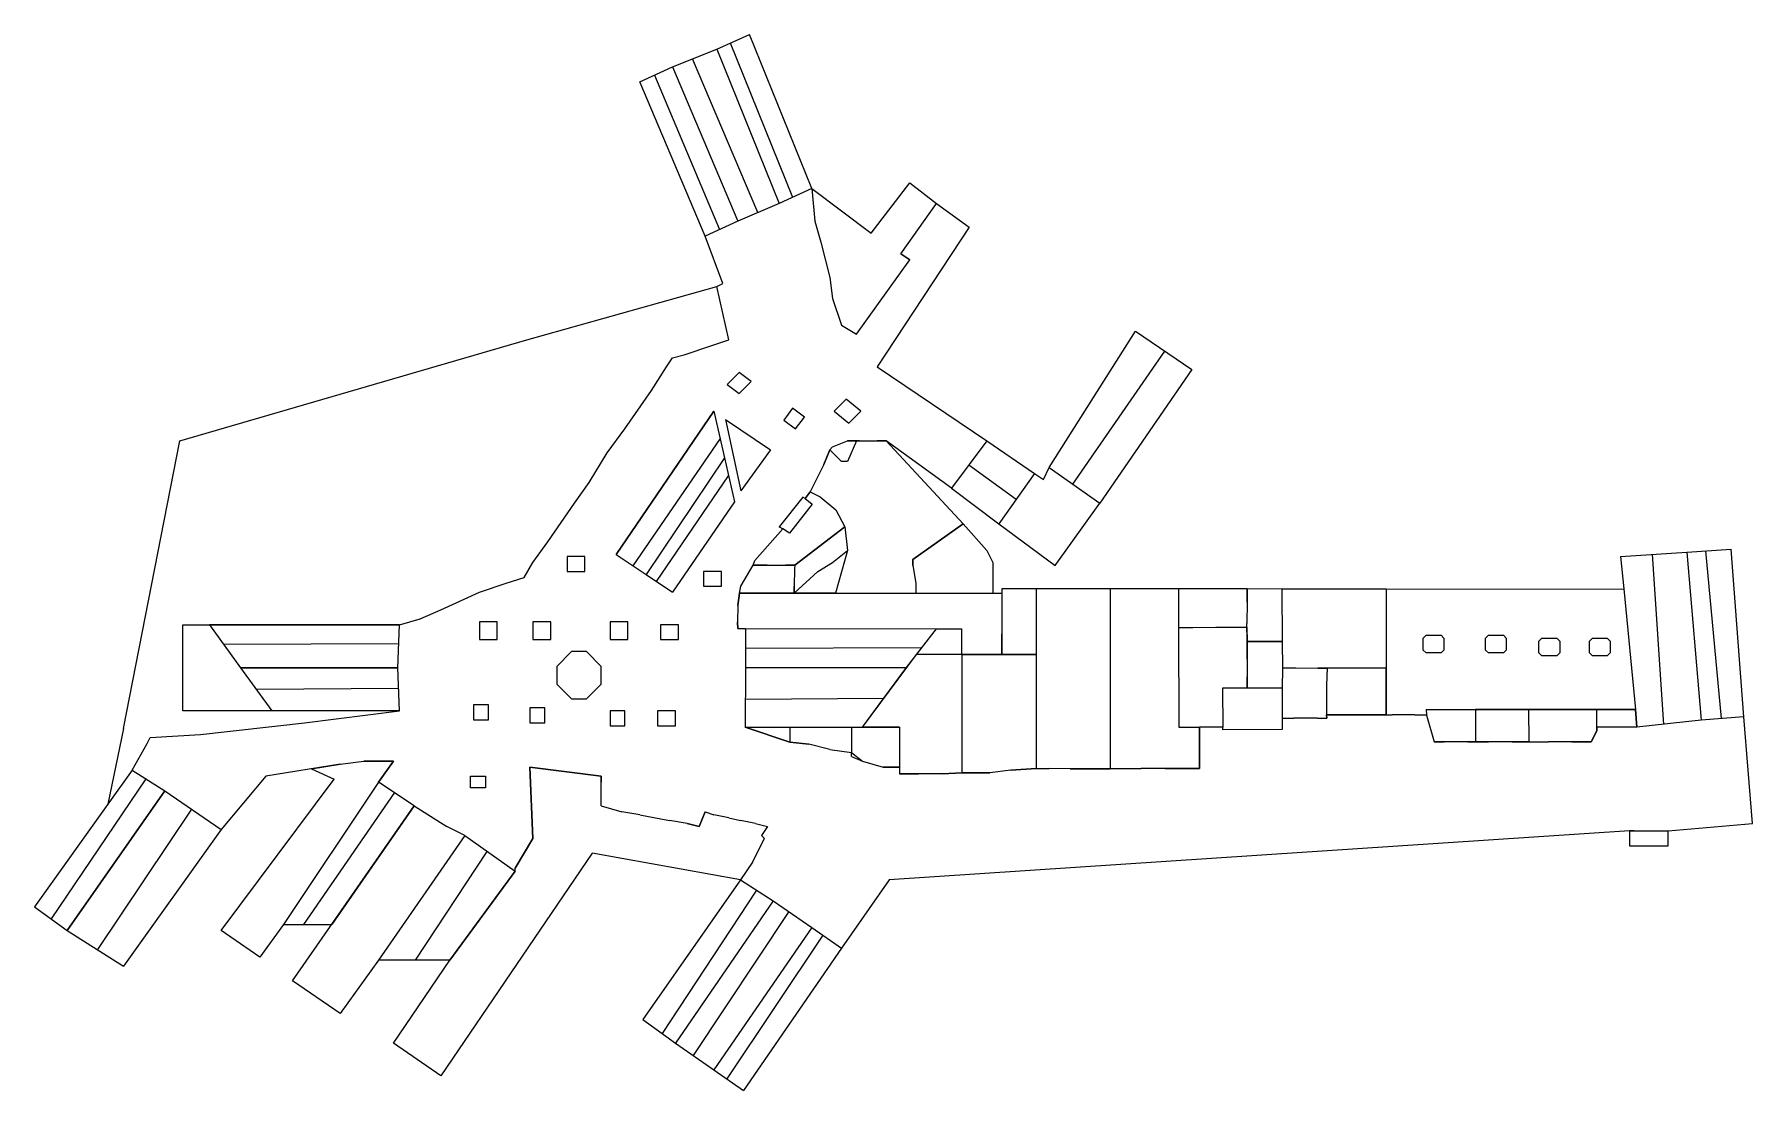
# Model space of a CAD drawing. Header units: metres. Extents: x 114 to 693, y 594 to 950.
import ezdxf

# ---------------------------------------------------------------- set-up
doc = ezdxf.new("R2010")
doc.units = ezdxf.units.M
for name, color, linetype, lineweight, true_color in [('Raum_001', 1, 'Continuous', 25, 0xff0000), ('Raum_002', 1, 'Continuous', 25, 0xff0000), ('Raum_003', 1, 'Continuous', 25, 0xff0000), ('Raum_004', 1, 'Continuous', 25, 0xff0000), ('Raum_005', 1, 'Continuous', 25, 0xff0000), ('Raum_319', 1, 'Continuous', 25, 0xff0000), ('Raum_320', 1, 'Continuous', 25, 0xff0000), ('Raum_321', 1, 'Continuous', 25, 0xff0000), ('Raum_323', 1, 'Continuous', 25, 0xff0000), ('Raum_324', 1, 'Continuous', 25, 0xff0000), ('Raum_325', 1, 'Continuous', 25, 0xff0000), ('Raum_326', 1, 'Continuous', 25, 0xff0000), ('Raum_327', 1, 'Continuous', 25, 0xff0000), ('Raum_328', 1, 'Continuous', 25, 0xff0000), ('Raum_330', 1, 'Continuous', 25, 0xff0000), ('Raum_331', 1, 'Continuous', 25, 0xff0000), ('Raum_332', 1, 'Continuous', 25, 0xff0000), ('Raum_333', 1, 'Continuous', 25, 0xff0000), ('Raum_334', 1, 'Continuous', 25, 0xff0000), ('Raum_335', 1, 'Continuous', 25, 0xff0000), ('Raum_336', 1, 'Continuous', 25, 0xff0000), ('Raum_337', 1, 'Continuous', 25, 0xff0000), ('Raum_338', 1, 'Continuous', 25, 0xff0000), ('Raum_339', 1, 'Continuous', 25, 0xff0000), ('Raum_340', 1, 'Continuous', 25, 0xff0000), ('Raum_341', 1, 'Continuous', 25, 0xff0000), ('Raum_342', 1, 'Continuous', 25, 0xff0000), ('Raum_343', 1, 'Continuous', 25, 0xff0000), ('Raum_344', 1, 'Continuous', 25, 0xff0000), ('Raum_345', 1, 'Continuous', 25, 0xff0000), ('Raum_346', 1, 'Continuous', 25, 0xff0000), ('Raum_348', 1, 'Continuous', 25, 0xff0000), ('Raum_357', 1, 'Continuous', 25, 0xff0000), ('Raum_360', 1, 'Continuous', 25, 0xff0000), ('Raum_RT_001', 6, 'Continuous', 25, 0xff00ff), ('Raum_RT_002', 6, 'Continuous', 25, 0xff00ff), ('Raum_RT_003', 6, 'Continuous', 25, 0xff00ff), ('Raum_RT_004', 6, 'Continuous', 25, 0xff00ff), ('Raum_RT_005', 6, 'Continuous', 25, 0xff00ff), ('Raum_RT_006', 6, 'Continuous', 25, 0xff00ff), ('Raum_RT_007', 6, 'Continuous', 25, 0xff00ff), ('Raum_RT_008', 6, 'Continuous', 25, 0xff00ff), ('Raum_RT_009', 6, 'Continuous', 25, 0xff00ff), ('Raum_RT_010', 6, 'Continuous', 25, 0xff00ff), ('Raum_RT_011', 6, 'Continuous', 25, 0xff00ff), ('Raum_T_001', 5, 'Continuous', 25, 0x0000ff), ('Raum_T_002', 5, 'Continuous', 25, 0x0000ff), ('Raum_T_003', 5, 'Continuous', 25, 0x0000ff), ('Raum_T_004', 5, 'Continuous', 25, 0x0000ff), ('Raum_T_005', 5, 'Continuous', 25, 0x0000ff), ('Raum_T_006', 5, 'Continuous', 25, 0x0000ff), ('Raum_T_007', 5, 'Continuous', 25, 0x0000ff), ('Raum_T_008', 5, 'Continuous', 25, 0x0000ff), ('Raum_T_009', 5, 'Continuous', 25, 0x0000ff), ('Rolltreppen', 2, 'Continuous', 25, 0xffff00), ('Treppen', 30, 'Continuous', 25, 0xff7a06), ('Tueren', 3, 'Continuous', 25, 0x00ff00)]:
    doc.layers.add(name, color=color, linetype=linetype, lineweight=lineweight, true_color=true_color)

msp = doc.modelspace()

# ---------------------------------------------------------------- linework, layer by layer
at = {"layer": 'Raum_001'}
for p, q in [((376, 898.5), (377, 887.5)), ((406, 876.5), (418, 893.5)), ((418, 893.5), (429, 885.5)), ((346, 866.5), (340, 882.5)), ((379, 880.5), (382, 868.5)), ((429, 885.5), (398, 838.5)), ((391, 849.5), (409, 874.5)), ((406, 876.5), (409, 874.5)), ((344, 865.5), (346, 866.5)), ((348, 847.5), (344, 865.5)), ((383, 861.5), (386, 852.5)), ((386, 852.5), (391, 849.5)), ((342, 845.5), (348, 847.5)), ((327, 838.5), (329, 841.5)), ((329, 841.5), (333, 842.5)), ((351.5, 836.5), (347.5, 832.5)), ((355.5, 833.5), (351.5, 836.5)), ((398, 838.5), (435, 813.5)), ((313, 817.5), (322, 830.5)), ((347.5, 832.5), (351.5, 829.5)), ((351.5, 829.5), (355.5, 833.5)), ((369.5, 824.5), (366.5, 820.5)), ((373.5, 821.5), (369.5, 824.5)), ((387.5, 827.5), (383.5, 823.5)), ((383.5, 823.5), (388.5, 819.5)), ((392.5, 823.5), (387.5, 827.5)), ((388.5, 819.5), (392.5, 823.5)), ((346.86, 820.68), (362, 810.5)), ((346.86, 820.68), (352.02, 796.68)), ((366.5, 820.5), (370.5, 817.5)), ((370.5, 817.5), (373.5, 821.5)), ((383, 811.5), (382, 810.5)), ((392, 813.5), (388, 813.5)), ((401, 813.5), (398, 813.5)), ((423, 797.5), (401, 813.5)), ((301, 799.5), (307, 809.5)), ((362, 810.5), (352.02, 796.68)), ((382, 810.5), (380, 805.5)), ((373, 794.5), (365, 784.5)), ((373.7, 794.11), (373, 794.5)), ((375.45, 796.34), (373.7, 794.11)), ((287, 779.5), (296, 792.5)), ((366.24, 783.8), (356.72, 773.16)), ((366.24, 783.8), (365, 784.5)), ((279, 767.5), (282, 772.5)), ((293.5, 774.5), (293.5, 769.5)), ((299.5, 774.5), (293.5, 774.5)), ((299.5, 769.5), (299.5, 774.5)), ((356.19, 771.57), (356.72, 773.16)), ((273, 765.5), (279, 767.5)), ((293.5, 769.5), (299.5, 769.5)), ((339.5, 769.5), (339.5, 764.5)), ((345.5, 769.5), (339.5, 769.5)), ((339.5, 764.5), (345.5, 764.5)), ((345.5, 764.5), (345.5, 769.5)), ((351.57, 762.13), (352.08, 764.47)), ((251, 756.5), (264, 762.5)), ((351, 758.02), (351.57, 762.13)), ((237, 751.5), (244, 753.5)), ((264, 752.5), (264, 746.5)), ((270, 752.5), (264, 752.5)), ((270, 746.5), (270, 752.5)), ((282, 752.5), (282, 746.5)), ((288, 752.5), (282, 752.5)), ((288, 746.5), (288, 752.5)), ((308, 752.5), (308, 746.5)), ((314, 752.5), (308, 752.5)), ((314, 746.5), (314, 752.5)), ((325, 751.5), (325, 746.5)), ((331, 751.5), (325, 751.5)), ((331, 746.5), (331, 751.5)), ((351, 750.3), (350.94, 752.41)), ((351, 750.3), (353.66, 750.3)), ((264, 746.5), (270, 746.5)), ((282, 746.5), (288, 746.5)), ((295, 742.5), (290, 737.5)), ((300, 742.5), (295, 742.5)), ((305, 737.5), (300, 742.5)), ((308, 746.5), (314, 746.5)), ((325, 746.5), (331, 746.5)), ((290, 737.5), (290, 731.5)), ((305, 736.5), (305, 737.5)), ((305, 731.5), (305, 736.5)), ((290, 731.5), (295, 726.5)), ((300, 726.5), (305, 731.5)), ((262, 724.5), (262, 719.5)), ((267, 724.5), (262, 724.5)), ((267, 719.5), (267, 724.5)), ((295, 726.5), (300, 726.5)), ((205, 718.5), (237, 722.5)), ((262, 719.5), (267, 719.5)), ((281, 723.5), (281, 718.5)), ((286, 723.5), (281, 723.5)), ((281, 718.5), (286, 718.5)), ((286, 718.5), (286, 723.5)), ((308, 722.5), (308, 717.5)), ((313, 722.5), (308, 722.5)), ((313, 717.5), (313, 722.5)), ((324, 722.5), (324, 717.5)), ((330, 722.5), (324, 722.5)), ((330, 717.5), (330, 722.5)), ((534.46, 720.06), (538.37, 720.06)), ((534.46, 720.06), (534.47, 716.21)), ((546.38, 720.06), (549.49, 720.06)), ((569.5, 721.11), (549.36, 721.11)), ((549.36, 721.11), (549.49, 720.06)), ((569.5, 721.11), (571.52, 721.14)), ((583.05, 721), (579.18, 721.14)), ((583.05, 721), (585.72, 712.08)), ((693, 684.5), (690, 720.5)), ((152, 711.5), (153, 713.5)), ((153, 713.5), (170, 714.5)), ((179, 715.5), (196, 717.5)), ((308, 717.5), (313, 717.5)), ((324, 717.5), (330, 717.5)), ((368.58, 711.97), (353.52, 716.98)), ((506.62, 717.02), (506.63, 703.05)), ((514.47, 716.05), (514.46, 717.02)), ((534.47, 716.21), (514.47, 716.05)), ((640.54, 715.72), (638.6, 712.03)), ((640.55, 717.08), (640.54, 715.72)), ((640.55, 717.08), (653.94, 716.95)), ((374.95, 711.23), (368.58, 711.97)), ((382.04, 709.5), (389.31, 708.43)), ((389.31, 707.08), (389.31, 708.43)), ((389.31, 707.08), (393, 705.5)), ((589.07, 712.08), (585.72, 712.08)), ((603.96, 712.06), (597.07, 712.06)), ((617.57, 712.06), (612.01, 712.06)), ((617.57, 712.06), (624.22, 712.07)), ((638.6, 712.03), (632.12, 712.03)), ((217, 704.5), (192, 700.5)), ((235, 705.5), (225, 705.5)), ((230, 698.5), (235, 705.5)), ((305, 700.5), (281, 703.5)), ((281, 703.5), (282, 679.5)), ((400, 703.5), (405.49, 703.51)), ((405.49, 703.51), (405.49, 701.33)), ((411.93, 701.33), (405.49, 701.33)), ((426.57, 701.58), (419.97, 701.33)), ((435.94, 701.58), (426.57, 701.58)), ((451.58, 703.04), (443.02, 702.51)), ((451.58, 703.04), (455.92, 703.04)), ((476.55, 703.01), (463.06, 703.01)), ((476.55, 703.01), (486.96, 703.05)), ((506.63, 703.05), (494.99, 703.05)), ((192, 700.5), (177, 682.5)), ((261, 700.5), (266, 700.5)), ((261, 696.5), (261, 700.5)), ((266, 696.5), (261, 696.5)), ((266, 700.5), (266, 696.5)), ((305, 698.5), (305, 700.5)), ((242, 690.5), (253, 683.5)), ((305, 690.5), (312, 688.5)), ((318, 687.5), (328, 685.5)), ((338, 683.5), (334, 684.5)), ((340, 688.5), (338, 683.5)), ((340, 688.5), (343, 687.5)), ((348, 686.5), (352, 685.5)), ((357, 684.5), (361, 683.5)), ((361, 683.5), (359, 680.5)), ((664.55, 682.08), (693, 684.5)), ((282, 679.5), (276, 669.5)), ((359, 680.5), (360, 679.5)), ((651.5, 682.1), (402, 665.5)), ((653.04, 682.11), (651.5, 682.1)), ((663.04, 682.08), (664.55, 682.08)), ((276, 668.5), (276, 669.5)), ((356, 671.5), (352, 665.5)), ((402, 665.5), (386, 642.5))]:
    msp.add_line(p, q, dxfattribs=at)
at = {"layer": 'Raum_002'}
for p, q in [((282, 679.5), (281, 703.5)), ((281, 703.5), (305, 700.5)), ((305, 700.5), (305, 698.5)), ((305, 690.5), (312, 688.5)), ((318, 687.5), (328, 685.5)), ((334, 684.5), (338, 683.5)), ((338, 683.5), (340, 688.5)), ((340, 688.5), (343, 687.5)), ((348, 686.5), (352, 685.5)), ((357, 684.5), (361, 683.5)), ((361, 683.5), (359, 680.5)), ((276, 669.5), (282, 679.5)), ((359, 680.5), (360, 679.5)), ((302, 674.5), (251, 599.5)), ((352, 665.5), (302, 674.5)), ((254, 638.5), (276, 668.5)), ((276, 668.5), (276, 669.5)), ((356, 671.5), (352, 665.5)), ((235, 610.5), (254, 638.5)), ((251, 599.5), (235, 610.5))]:
    msp.add_line(p, q, dxfattribs=at)
at = {"layer": 'Raum_003'}
for p, q in [((280, 847.5), (344, 865.5)), ((348, 847.5), (344, 865.5)), ((163, 813.5), (280, 847.5)), ((342, 845.5), (348, 847.5)), ((327, 838.5), (329, 841.5)), ((329, 841.5), (333, 842.5)), ((313, 817.5), (322, 830.5)), ((144, 716.5), (163, 813.5)), ((301, 799.5), (307, 809.5)), ((287, 779.5), (296, 792.5)), ((279, 767.5), (282, 772.5)), ((273, 765.5), (279, 767.5)), ((251, 756.5), (264, 762.5)), ((237, 751.5), (244, 753.5)), ((164, 722.5), (164, 751.5)), ((164, 751.5), (173, 751.5)), ((173, 751.5), (237, 751.5)), ((194, 722.5), (164, 722.5)), ((237, 722.5), (194, 722.5)), ((205, 718.5), (237, 722.5)), ((144, 716.5), (138.8, 691.07)), ((152, 711.5), (153, 713.5)), ((153, 713.5), (170, 714.5)), ((179, 715.5), (196, 717.5)), ((147, 702.5), (138.8, 691.07))]:
    msp.add_line(p, q, dxfattribs=at)
at = {"layer": 'Raum_004'}
for p, q in [((376, 898.5), (396, 883.5)), ((376, 898.5), (377, 887.5)), ((396, 883.5), (409, 900.5)), ((409, 900.5), (418, 893.5)), ((406, 876.5), (418, 893.5)), ((379, 880.5), (382, 868.5)), ((391, 849.5), (409, 874.5)), ((409, 874.5), (406, 876.5)), ((383, 861.5), (386, 852.5)), ((386, 852.5), (391, 849.5))]:
    msp.add_line(p, q, dxfattribs=at)
at = {"layer": 'Raum_005'}
for p, q in [((451, 802.5), (454, 800.5)), ((454, 800.5), (456, 804.5)), ((458, 771.5), (473, 792.5)), ((439, 785.5), (458, 771.5))]:
    msp.add_line(p, q, dxfattribs=at)
at = {"layer": 'Raum_319'}
for p, q in [((391, 813.5), (388, 806.5)), ((391, 813.5), (392, 813.5)), ((398, 813.5), (401, 813.5)), ((427, 785.5), (401, 813.5)), ((380, 805.5), (382, 810.5)), ((386, 806.5), (382, 810.5)), ((388, 806.5), (386, 806.5)), ((375.45, 796.34), (378.78, 794.59)), ((378.78, 794.59), (384.02, 790.3)), ((384.02, 790.3), (387.07, 784.56)), ((387.07, 784.56), (388, 776.5)), ((410, 773.5), (427, 785.5)), ((388, 776.5), (383.94, 762.13)), ((410, 771.5), (410, 773.5)), ((411, 765.5), (411, 762.13)), ((383.94, 762.13), (411, 762.13))]:
    msp.add_line(p, q, dxfattribs=at)
at = {"layer": 'Raum_320'}
for p, q in [((427, 785.5), (410, 773.5)), ((427, 785.5), (435, 776.5)), ((435, 776.5), (437, 772.5)), ((410, 773.5), (410, 771.5)), ((437, 772.5), (437, 762.13)), ((411, 765.5), (411, 762.13)), ((411, 762.13), (437, 762.13))]:
    msp.add_line(p, q, dxfattribs=at)
at = {"layer": 'Raum_321'}
for p, q in [((382, 810.5), (383, 811.5)), ((388, 813.5), (391, 813.5)), ((391, 813.5), (388, 806.5)), ((386, 806.5), (382, 810.5)), ((388, 806.5), (386, 806.5))]:
    msp.add_line(p, q, dxfattribs=at)
at = {"layer": 'Raum_323'}
for p, q in [((356.19, 771.57), (360.97, 771.57)), ((367.08, 771.57), (370.21, 771.57)), ((370.21, 771.57), (370.19, 770.46)), ((351.57, 762.13), (352.08, 764.47)), ((369.98, 764.41), (369.99, 762.13)), ((369.99, 762.13), (351.57, 762.13))]:
    msp.add_line(p, q, dxfattribs=at)
at = {"layer": 'Raum_324'}
for p, q in [((373, 794.5), (365, 784.5)), ((373.7, 794.11), (373, 794.5)), ((373.7, 794.11), (375.45, 796.34)), ((373.7, 794.11), (376.08, 792.21)), ((375.45, 796.34), (378.78, 794.59)), ((378.78, 794.59), (384.02, 790.3)), ((376.08, 792.21), (368.46, 782.37)), ((384.02, 790.3), (387.07, 784.56)), ((356.72, 773.16), (366.24, 783.8)), ((365, 784.5), (366.24, 783.8)), ((368.46, 782.37), (366.24, 783.8)), ((387.07, 784.56), (370.21, 771.57)), ((356.19, 771.57), (356.72, 773.16)), ((360.97, 771.57), (356.19, 771.57)), ((370.21, 771.57), (367.08, 771.57))]:
    msp.add_line(p, q, dxfattribs=at)
at = {"layer": 'Raum_325'}
for p, q in [((370.21, 771.57), (387.07, 784.56)), ((387.07, 784.56), (388, 776.5)), ((383, 772.5), (388, 776.5)), ((370.21, 771.57), (370.19, 770.46)), ((369.99, 762.13), (369.98, 764.41)), ((378, 769.5), (369.99, 762.13))]:
    msp.add_line(p, q, dxfattribs=at)
at = {"layer": 'Raum_326'}
for p, q in [((383, 772.5), (388, 776.5)), ((388, 776.5), (383.94, 762.13)), ((369.99, 762.13), (378, 769.5)), ((383.94, 762.13), (369.99, 762.13))]:
    msp.add_line(p, q, dxfattribs=at)
at = {"layer": 'Raum_327'}
for p, q in [((351.57, 762.13), (351, 758.02)), ((351.57, 762.13), (439.99, 762.13)), ((439.99, 762.13), (439.99, 754.8)), ((350.94, 752.41), (351, 750.3)), ((351, 750.3), (417.83, 750.16)), ((417.83, 750.16), (426.56, 750.15)), ((426.57, 741.49), (426.56, 750.15)), ((439.99, 741.49), (439.99, 748.46)), ((426.57, 741.49), (439.99, 741.49))]:
    msp.add_line(p, q, dxfattribs=at)
at = {"layer": 'Raum_328'}
for p, q in [((451.6, 763.64), (439.99, 763.67)), ((439.99, 763.67), (439.99, 762.13)), ((439.99, 762.13), (439.99, 754.8)), ((451.6, 763.64), (451.59, 741.49)), ((439.99, 748.46), (439.99, 741.49)), ((439.99, 741.49), (451.59, 741.49))]:
    msp.add_line(p, q, dxfattribs=at)
at = {"layer": 'Raum_330'}
for p, q in [((353.52, 716.98), (368.58, 717.02)), ((353.52, 716.98), (368.58, 711.97)), ((368.58, 717.02), (389.31, 717.03)), ((368.58, 717.02), (368.58, 711.97)), ((389.31, 717.03), (389.31, 708.43)), ((368.58, 711.97), (374.95, 711.23)), ((382.04, 709.5), (389.31, 708.43))]:
    msp.add_line(p, q, dxfattribs=at)
at = {"layer": 'Raum_331'}
for p, q in [((389.31, 717.03), (389.31, 708.43)), ((389.31, 717.03), (392.95, 717)), ((392.95, 717), (405.49, 717.02)), ((405.49, 717.02), (405.49, 703.51)), ((389.31, 708.43), (393, 705.5)), ((405.49, 703.51), (400, 703.5))]:
    msp.add_line(p, q, dxfattribs=at)
at = {"layer": 'Raum_332'}
for p, q in [((411.19, 741.53), (392.95, 717)), ((426.57, 741.49), (411.19, 741.53)), ((426.57, 741.49), (426.57, 701.58)), ((405.49, 717.02), (392.95, 717)), ((405.49, 717.02), (405.49, 703.51)), ((405.49, 703.51), (405.49, 701.33)), ((405.49, 701.33), (411.93, 701.33)), ((419.97, 701.33), (426.57, 701.58))]:
    msp.add_line(p, q, dxfattribs=at)
at = {"layer": 'Raum_333'}
for p, q in [((439.99, 741.49), (426.57, 741.49)), ((426.57, 741.49), (426.57, 701.58)), ((451.59, 741.49), (439.99, 741.49)), ((451.59, 741.49), (451.58, 703.04)), ((426.57, 701.58), (435.94, 701.58)), ((443.02, 702.51), (451.58, 703.04))]:
    msp.add_line(p, q, dxfattribs=at)
at = {"layer": 'Raum_334'}
for p, q in [((451.6, 763.64), (451.59, 741.49)), ((476.55, 763.59), (451.6, 763.64)), ((476.55, 763.59), (476.55, 703.01)), ((451.59, 741.49), (451.58, 703.04)), ((451.58, 703.04), (455.92, 703.04)), ((463.06, 703.01), (476.55, 703.01))]:
    msp.add_line(p, q, dxfattribs=at)
at = {"layer": 'Raum_335'}
for p, q in [((499.58, 763.6), (476.55, 763.59)), ((476.55, 763.59), (476.55, 703.01)), ((499.58, 763.6), (499.58, 750.63)), ((499.58, 750.63), (499.61, 717.01)), ((499.61, 717.01), (506.62, 717.02)), ((506.63, 703.05), (506.62, 717.02)), ((486.96, 703.05), (476.55, 703.01)), ((494.99, 703.05), (506.63, 703.05))]:
    msp.add_line(p, q, dxfattribs=at)
at = {"layer": 'Raum_336'}
for p, q in [((499.58, 750.63), (504.34, 750.63)), ((499.58, 750.63), (499.61, 717.01)), ((512.08, 750.66), (522.6, 750.66)), ((522.6, 750.66), (522.66, 745.93)), ((522.66, 745.93), (522.66, 739.92)), ((522.66, 730.19), (514.31, 730.18)), ((514.31, 730.18), (514.46, 717.02)), ((522.66, 733.91), (522.66, 730.19)), ((499.61, 717.01), (506.62, 717.02))]:
    msp.add_line(p, q, dxfattribs=at)
at = {"layer": 'Raum_337'}
for p, q in [((522.65, 763.58), (499.58, 763.6)), ((499.58, 763.6), (499.58, 750.63)), ((522.65, 759.11), (522.65, 763.58)), ((499.58, 750.63), (504.34, 750.63)), ((512.08, 750.66), (522.6, 750.66)), ((522.6, 750.66), (522.59, 751.9)), ((522.67, 750.66), (522.67, 750.66)), ((522.67, 750.66), (522.67, 750.66)), ((522.67, 750.66), (522.67, 750.66)), ((522.67, 750.66), (522.67, 750.66)), ((522.67, 750.66), (522.67, 750.66)), ((522.67, 750.66), (522.67, 750.66)), ((522.67, 750.66), (522.67, 750.66)), ((522.67, 750.66), (522.67, 750.66)), ((522.67, 750.66), (522.67, 750.66)), ((522.67, 750.66), (522.67, 750.66)), ((522.67, 750.66), (522.67, 750.66))]:
    msp.add_line(p, q, dxfattribs=at)
at = {"layer": 'Raum_338'}
for p, q in [((534.41, 763.53), (522.65, 763.58)), ((522.65, 763.58), (522.65, 759.11)), ((534.41, 763.53), (534.51, 745.93)), ((534.41, 763.53), (534.51, 745.93)), ((522.66, 745.93), (522.59, 751.9)), ((534.51, 745.93), (522.66, 745.93))]:
    msp.add_line(p, q, dxfattribs=at)
at = {"layer": 'Raum_339'}
for p, q in [((522.66, 739.92), (522.66, 745.93)), ((522.66, 745.93), (534.51, 745.93)), ((534.51, 745.93), (534.56, 736.99)), ((534.56, 736.99), (534.52, 730.18)), ((522.66, 730.19), (522.66, 733.91)), ((534.52, 730.18), (522.66, 730.19))]:
    msp.add_line(p, q, dxfattribs=at)
at = {"layer": 'Raum_340'}
for p, q in [((534.56, 736.99), (534.52, 730.18)), ((534.56, 736.99), (539.04, 736.98)), ((546.5, 736.92), (549.58, 736.92)), ((549.58, 736.92), (549.36, 731.13)), ((534.52, 730.18), (534.46, 720.06)), ((534.46, 720.06), (538.37, 720.06)), ((546.38, 720.06), (549.49, 720.06)), ((549.36, 722.91), (549.36, 721.11)), ((549.49, 720.06), (549.36, 721.11))]:
    msp.add_line(p, q, dxfattribs=at)
at = {"layer": 'Raum_341'}
for p, q in [((569.47, 763.53), (534.41, 763.53)), ((534.41, 763.53), (534.51, 745.93)), ((569.47, 763.53), (569.5, 737.04)), ((534.51, 745.93), (534.56, 736.99)), ((534.56, 736.99), (539.04, 736.98)), ((549.58, 736.92), (546.5, 736.92)), ((569.5, 737.04), (549.58, 736.92)), ((549.58, 736.92), (549.58, 736.92))]:
    msp.add_line(p, q, dxfattribs=at)
at = {"layer": 'Raum_342'}
for p, q in [((549.58, 736.92), (549.36, 731.13)), ((549.58, 736.92), (569.5, 737.04)), ((569.5, 721.11), (569.5, 737.04)), ((549.36, 722.91), (549.36, 721.11)), ((549.36, 721.11), (569.5, 721.11))]:
    msp.add_line(p, q, dxfattribs=at)
at = {"layer": 'Raum_343'}
for p, q in [((569.47, 763.53), (649.6, 763.63)), ((569.47, 763.53), (569.5, 737.04)), ((649.6, 763.63), (653.58, 722.93)), ((582, 747), (583, 748)), ((582, 743), (582, 747)), ((583, 748), (588, 748)), ((588, 748), (589, 747)), ((589, 747), (589, 743)), ((603, 747), (604, 748)), ((603, 743), (603, 747)), ((604, 748), (609, 748)), ((609, 748), (610, 747)), ((610, 747), (610, 743)), ((621, 746), (622, 747)), ((622, 747), (627, 747)), ((627, 747), (628, 746)), ((638, 746), (639, 747)), ((639, 747), (644, 747)), ((644, 747), (645, 746)), ((583, 742), (582, 743)), ((588, 742), (583, 742)), ((589, 743), (588, 742)), ((604, 742), (603, 743)), ((609, 742), (604, 742)), ((610, 743), (609, 742)), ((621, 742), (621, 746)), ((622, 741), (621, 742)), ((628, 742), (627, 741)), ((628, 746), (628, 742)), ((638, 742), (638, 746)), ((639, 741), (638, 742)), ((645, 742), (644, 741)), ((645, 746), (645, 742)), ((569.5, 737.04), (569.5, 721.11)), ((627, 741), (622, 741)), ((644, 741), (639, 741)), ((569.5, 721.11), (571.52, 721.14)), ((579.18, 721.14), (583.05, 721)), ((582.97, 723), (583.05, 721)), ((582.97, 723), (599.56, 722.94)), ((599.56, 722.94), (617.5, 722.96)), ((617.5, 722.96), (640.54, 722.95)), ((653.58, 722.93), (640.54, 722.95))]:
    msp.add_line(p, q, dxfattribs=at)
at = {"layer": 'Raum_344'}
for p, q in [((582.97, 723), (583.05, 721)), ((582.97, 723), (599.56, 722.94)), ((583.05, 721), (585.72, 712.08)), ((599.56, 722.94), (599.56, 712.06)), ((585.72, 712.08), (589.07, 712.08)), ((597.07, 712.06), (599.56, 712.06))]:
    msp.add_line(p, q, dxfattribs=at)
at = {"layer": 'Raum_345'}
for p, q in [((617.5, 722.96), (599.56, 722.94)), ((599.56, 722.94), (599.56, 712.06)), ((617.5, 722.96), (617.57, 712.06)), ((599.56, 712.06), (603.96, 712.06)), ((612.01, 712.06), (617.57, 712.06))]:
    msp.add_line(p, q, dxfattribs=at)
at = {"layer": 'Raum_346'}
for p, q in [((617.5, 722.96), (617.57, 712.06)), ((640.54, 722.95), (617.5, 722.96)), ((640.55, 717.08), (640.54, 722.95)), ((640.54, 722.95), (653.58, 722.93)), ((653.94, 716.95), (653.58, 722.93)), ((638.6, 712.03), (640.54, 715.72)), ((640.54, 715.72), (640.55, 717.08)), ((653.94, 716.95), (640.55, 717.08)), ((617.57, 712.06), (624.22, 712.07)), ((632.12, 712.03), (638.6, 712.03))]:
    msp.add_line(p, q, dxfattribs=at)
at = {"layer": 'Raum_348'}
for p, q in [((651.5, 682.1), (653.04, 682.11)), ((651.5, 682.1), (651.5, 677)), ((663.04, 682.08), (664.55, 682.08)), ((664.55, 677.01), (664.55, 682.08)), ((651.5, 677), (664.55, 677.01))]:
    msp.add_line(p, q, dxfattribs=at)
at = {"layer": 'Raum_357'}
for p, q in [((201, 631.5), (242, 690.5)), ((242, 690.5), (253, 683.5)), ((259, 680.5), (230, 638.5)), ((230, 638.5), (217, 620.5)), ((217, 620.5), (201, 631.5))]:
    msp.add_line(p, q, dxfattribs=at)
at = {"layer": 'Raum_360'}
for p, q in [((204, 704.5), (204, 704.5)), ((204, 704.5), (204, 704.5)), ((204, 704.5), (204, 704.5)), ((204, 704.5), (204, 704.5)), ((204, 704.5), (204, 704.5)), ((207.38, 702.96), (217, 704.5)), ((207.38, 702.96), (215, 699.5)), ((225, 705.5), (235, 705.5)), ((235, 705.5), (230, 698.5)), ((177, 648.5), (215, 699.5)), ((230, 698.5), (198, 650.5)), ((190, 639.5), (177, 648.5)), ((198, 650.5), (190, 639.5))]:
    msp.add_line(p, q, dxfattribs=at)
at = {"layer": 'Raum_RT_001'}
for p, q in [((670.87, 776.01), (675.63, 719.31)), ((690, 720.5), (685.73, 777.02))]:
    msp.add_line(p, q, dxfattribs=at)
at = {"layer": 'Raum_RT_002'}
for p, q in [((353.66, 750.3), (417.83, 750.16)), ((407.79, 737.11), (353.66, 736.97))]:
    msp.add_line(p, q, dxfattribs=at)
at = {"layer": 'Raum_RT_003'}
for p, q in [((329, 939.5), (351, 887.5)), ((340, 882.5), (318, 934.5))]:
    msp.add_line(p, q, dxfattribs=at)
at = {"layer": 'Raum_RT_004'}
for p, q in [((376, 898.5), (355, 950.5)), ((344, 945.5), (365, 893.5))]:
    msp.add_line(p, q, dxfattribs=at)
at = {"layer": 'Raum_RT_005'}
for p, q in [((343, 823.5), (310.03, 775.15)), ((310.03, 775.15), (343, 823.5)), ((346.54, 807.82), (320.12, 768.42))]:
    msp.add_line(p, q, dxfattribs=at)
at = {"layer": 'Raum_RT_006'}
for p, q in [((346.54, 807.82), (320.12, 768.42)), ((349.91, 792.91), (329, 762.5))]:
    msp.add_line(p, q, dxfattribs=at)
at = {"layer": 'Raum_RT_007'}
for p, q in [((237, 751.5), (173, 751.5)), ((183.5, 737), (236.5, 737))]:
    msp.add_line(p, q, dxfattribs=at)
at = {"layer": 'Raum_RT_008'}
for p, q in [((236.5, 737), (183.5, 737)), ((237, 722.5), (194, 722.5))]:
    msp.add_line(p, q, dxfattribs=at)
at = {"layer": 'Raum_RT_009'}
for p, q in [((147, 702.5), (138.8, 691.07)), ((125, 648.5), (158, 695.5)), ((138.8, 691.07), (114, 656.5))]:
    msp.add_line(p, q, dxfattribs=at)
at = {"layer": 'Raum_RT_010'}
for p, q in [((352, 665.5), (319, 618.5)), ((363, 658.5), (330, 610.5))]:
    msp.add_line(p, q, dxfattribs=at)
at = {"layer": 'Raum_RT_011'}
for p, q in [((376, 649.5), (343, 601.5)), ((386, 642.5), (353, 594.5))]:
    msp.add_line(p, q, dxfattribs=at)
at = {"layer": 'Raum_T_001'}
for p, q in [((670.87, 776.01), (675.63, 719.31)), ((648.53, 774.56), (649.6, 763.63)), ((649.6, 763.63), (653.58, 722.93)), ((653.58, 722.93), (653.58, 722.93)), ((653.58, 722.93), (653.58, 722.93)), ((653.58, 722.93), (653.58, 722.93)), ((653.58, 722.93), (653.94, 716.95))]:
    msp.add_line(p, q, dxfattribs=at)
at = {"layer": 'Raum_T_002'}
for p, q in [((353.66, 736.97), (407.79, 737.11)), ((353.66, 736.97), (407.79, 737.11)), ((353.52, 716.98), (368.58, 717.02)), ((368.58, 717.02), (389.31, 717.03)), ((389.31, 717.03), (392.95, 717))]:
    msp.add_line(p, q, dxfattribs=at)
at = {"layer": 'Raum_T_003'}
for p, q in [((435, 813.5), (451, 802.5)), ((423, 797.5), (439, 785.5))]:
    msp.add_line(p, q, dxfattribs=at)
at = {"layer": 'Raum_T_004'}
for p, q in [((456, 804.5), (485, 850.5)), ((504, 837.5), (473, 792.5))]:
    msp.add_line(p, q, dxfattribs=at)
at = {"layer": 'Raum_T_005'}
for p, q in [((344, 945.5), (365, 893.5)), ((329, 939.5), (351, 887.5))]:
    msp.add_line(p, q, dxfattribs=at)
at = {"layer": 'Raum_T_006'}
for p, q in [((158, 695.5), (125, 648.5)), ((177, 682.5), (144, 636.5))]:
    msp.add_line(p, q, dxfattribs=at)
at = {"layer": 'Raum_T_007'}
for p, q in [((363, 658.5), (330, 610.5)), ((376, 649.5), (343, 601.5))]:
    msp.add_line(p, q, dxfattribs=at)
at = {"layer": 'Raum_T_008'}
for p, q in [((230, 698.5), (198, 650.5)), ((242, 690.5), (214.2, 650.5))]:
    msp.add_line(p, q, dxfattribs=at)
at = {"layer": 'Raum_T_009'}
for p, q in [((259, 680.5), (230.01, 638.51)), ((276, 668.5), (254, 638.5))]:
    msp.add_line(p, q, dxfattribs=at)
at = {"layer": 'Rolltreppen'}
for p, q in [((369.54, 895.56), (348.52, 947.55)), ((322.95, 936.75), (344.92, 884.74)), ((345.07, 814.32), (315.62, 771.42)), ((323.67, 766.05), (347.93, 801.66)), ((677.17, 776.44), (682.35, 719.87)), ((236.78, 745.08), (177.78, 744.9)), ((412.86, 743.7), (353.66, 743.57)), ((236.74, 730.03), (188.81, 729.67)), ((151.54, 699.61), (119.62, 652.41)), ((357.35, 662.1), (325.5, 613.78)), ((379.74, 646.89), (347.29, 598.5))]:
    msp.add_line(p, q, dxfattribs=at)
at = {"layer": 'Treppen'}
for p, q in [((357.81, 890.42), (335.79, 942.22)), ((463.89, 798.93), (494.94, 843.7)), ((428.9, 805.37), (444.86, 793.81)), ((663.13, 717.95), (659.28, 775.26)), ((353.59, 726.44), (400.13, 726.73)), ((235.32, 694.95), (204.65, 650.5)), ((166.91, 689.4), (135.23, 642.04)), ((242.43, 638.51), (266.59, 675.14)), ((368.28, 654.85), (336.04, 606.32))]:
    msp.add_line(p, q, dxfattribs=at)
at = {"layer": 'Tueren'}
for p, q in [((344, 945.5), (355, 950.5)), ((329, 939.5), (344, 945.5)), ((318, 934.5), (329, 939.5)), ((376, 898.5), (365, 893.5)), ((365, 893.5), (351, 887.5)), ((351, 887.5), (340, 882.5)), ((377, 887.5), (379, 880.5)), ((382, 868.5), (383, 861.5)), ((333, 842.5), (342, 845.5)), ((485, 850.5), (504, 837.5)), ((322, 830.5), (327, 838.5)), ((343, 823.5), (346.54, 807.82)), ((307, 809.5), (313, 817.5)), ((383, 811.5), (388, 813.5)), ((392, 813.5), (398, 813.5)), ((435, 813.5), (423, 797.5)), ((346.54, 807.82), (349.91, 792.91)), ((380, 805.5), (375.45, 796.34)), ((296, 792.5), (301, 799.5)), ((451, 802.5), (439, 785.5)), ((456, 804.5), (473, 792.5)), ((282, 772.5), (287, 779.5)), ((648.53, 774.56), (670.87, 776.01)), ((670.87, 776.01), (685.73, 777.02)), ((310.03, 775.15), (320.12, 768.42)), ((352.08, 764.47), (356.19, 771.57)), ((360.97, 771.57), (367.08, 771.57)), ((370.19, 770.46), (369.98, 764.41)), ((378, 769.5), (383, 772.5)), ((410, 771.5), (411, 765.5)), ((264, 762.5), (273, 765.5)), ((320.12, 768.42), (329, 762.5)), ((522.65, 759.11), (522.59, 751.9)), ((244, 753.5), (251, 756.5)), ((351, 758.02), (350.94, 752.41)), ((439.99, 754.8), (439.99, 748.46)), ((173, 751.5), (183.5, 737)), ((236.5, 737), (237, 751.5)), ((353.66, 750.3), (353.66, 736.97)), ((417.83, 750.16), (407.79, 737.11)), ((504.34, 750.63), (512.08, 750.66)), ((183.5, 737), (194, 722.5)), ((237, 722.5), (236.5, 737)), ((353.66, 736.97), (353.52, 716.98)), ((407.79, 737.11), (400.13, 726.73)), ((522.66, 739.92), (522.66, 733.91)), ((539.04, 736.98), (546.5, 736.92)), ((549.36, 731.13), (549.36, 722.91)), ((400.13, 726.73), (392.95, 717)), ((196, 717.5), (205, 718.5)), ((546.38, 720.06), (538.37, 720.06)), ((579.18, 721.14), (571.52, 721.14)), ((675.63, 719.31), (653.94, 716.95)), ((690, 720.5), (675.63, 719.31)), ((170, 714.5), (179, 715.5)), ((514.46, 717.02), (506.62, 717.02)), ((147, 702.5), (152, 711.5)), ((382.04, 709.5), (374.95, 711.23)), ((597.07, 712.06), (589.07, 712.08)), ((612.01, 712.06), (603.96, 712.06)), ((632.12, 712.03), (624.22, 712.07)), ((147, 702.5), (158, 695.5)), ((217, 704.5), (225, 705.5)), ((393, 705.5), (400, 703.5)), ((419.97, 701.33), (411.93, 701.33)), ((443.02, 702.51), (435.94, 701.58)), ((463.06, 703.01), (455.92, 703.04)), ((494.99, 703.05), (486.96, 703.05)), ((158, 695.5), (177, 682.5)), ((242, 690.5), (230, 698.5)), ((305, 690.5), (305, 698.5)), ((259, 680.5), (253, 683.5)), ((318, 687.5), (312, 688.5)), ((334, 684.5), (328, 685.5)), ((348, 686.5), (343, 687.5)), ((357, 684.5), (352, 685.5)), ((259, 680.5), (276, 668.5)), ((356, 671.5), (360, 679.5)), ((653.04, 682.11), (663.04, 682.08)), ((352, 665.5), (363, 658.5)), ((114, 656.5), (125, 648.5)), ((363, 658.5), (376, 649.5)), ((125, 648.5), (144, 636.5)), ((198, 650.5), (214.2, 650.5)), ((376, 649.5), (386, 642.5)), ((254, 638.5), (230.01, 638.51)), ((319, 618.5), (330, 610.5)), ((330, 610.5), (343, 601.5)), ((343, 601.5), (353, 594.5))]:
    msp.add_line(p, q, dxfattribs=at)

doc.saveas('drawing.dxf')
